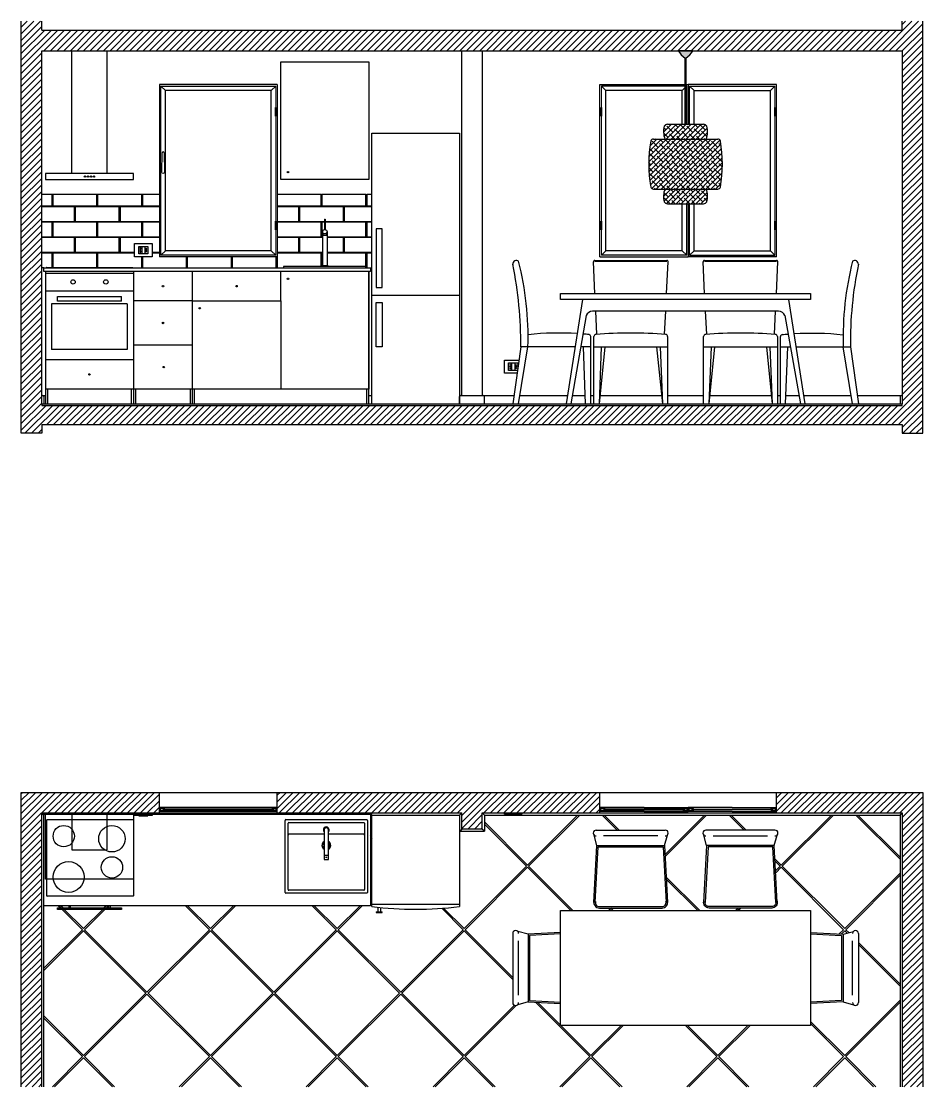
# Model space of a CAD drawing. Header units: millimetres. Extents: x 1173 to 2387, y 1064 to 1788.
# Drawn here: x 1173 to 1786, y 1064 to 1788 of the extents above; entities that cross this region are included whole.
import ezdxf

# ---------------------------------------------------------------- set-up
doc = ezdxf.new("R2010")
doc.units = ezdxf.units.MM
doc.linetypes.add('ACAD_ISO03W100', pattern=[30, 12, -18])
doc.linetypes.add('HIDDEN', pattern=[0.375, 0.25, -0.125])
for name, color, linetype in [('ARREDI', 3, 'Continuous'), ('INFISSI', 4, 'Continuous'), ('MURI', 7, 'Continuous'), ('PAVIMENTO', 2, 'Continuous')]:
    doc.layers.add(name, color=color, linetype=linetype)

msp = doc.modelspace()

# ---------------------------------------------------------------- hatches: boundary and pattern name
at = {"layer": 'ARREDI'}
h = msp.add_hatch(color=256, dxfattribs=at)
h.dxf.hatch_style = 1
h.paths.add_polyline_path([(1624.99, 1762.66, -0.3087), (1624.49, 1762.66), (1624.49, 1717.66), (1624.99, 1717.66)])
h.paths.add_polyline_path([(1629.74, 1767.66), (1619.74, 1767.66, 0.106182), (1624.49, 1762.66, 0.3087), (1624.99, 1762.66, 0.106182)])
h = msp.add_hatch(dxfattribs=at)
h.set_pattern_fill('ANSI38', color=256, scale=0.75)
h.set_pattern_definition([(45, (-276.3124, 75.4618), (-1.683798, 1.683798), []), (135, (-276.3124, 75.4618), (-5.051394, 1.683798), [5.953125, -3.571875])])
h.paths.add_polyline_path([(1648.48, 1706.28, 0.324203), (1646.58, 1707.66), (1602.91, 1707.66, 0.324203), (1601.01, 1706.28, 0.080989), (1601.01, 1675.03, 0.324203), (1602.91, 1673.66), (1646.58, 1673.66, 0.324203), (1648.48, 1675.03, 0.080989)])
h.paths.add_polyline_path([(1639.22, 1716.31, 0.280169), (1637, 1717.66), (1612.48, 1717.66, 0.280169), (1610.26, 1716.31, 0.171505), (1610.74, 1707.66), (1638.74, 1707.66, 0.171505)])
h.paths.add_polyline_path([(1638.74, 1673.66), (1610.74, 1673.66, 0.171505), (1610.26, 1665.01, 0.280169), (1612.48, 1663.66), (1637, 1663.66, 0.280169), (1639.22, 1665.01, 0.171505)])
at = {"layer": 'INFISSI', "lineweight": 18}
for points in [[(1345.28, 1729.15), (1346.71, 1729.15), (1346.71, 1723.05), (1345.28, 1723.05)], [(1568.21, 1729.15), (1566.78, 1729.15), (1566.78, 1723.05), (1568.21, 1723.05)], [(1684.78, 1729.15), (1686.21, 1729.15), (1686.21, 1723.05), (1684.78, 1723.05)], [(1345.28, 1651.9), (1346.71, 1651.9), (1346.71, 1645.8), (1345.28, 1645.8)], [(1568.21, 1651.9), (1566.78, 1651.9), (1566.78, 1645.8), (1568.21, 1645.8)], [(1684.78, 1651.9), (1686.21, 1651.9), (1686.21, 1645.8), (1684.78, 1645.8)]]:
    msp.add_hatch(color=256, dxfattribs=at).paths.add_polyline_path(points)
at = {"layer": 'MURI'}
h = msp.add_hatch(dxfattribs=at)
h.set_pattern_fill('ANSI31', color=256)
h.paths.add_polyline_path([(1187, 1781.66), (1187, 1787.66), (1173, 1787.66), (1173, 1507.66), (1187, 1507.66), (1187, 1513.66), (1772, 1513.66), (1772, 1507.66), (1786, 1507.66), (1786, 1787.66), (1772, 1787.66), (1772, 1781.66)])
h.paths.add_polyline_path([(1772, 1767.66), (1772, 1527.66), (1772, 1526.66), (1187, 1526.66), (1187, 1527.66), (1187, 1767.66)], flags=16)
h.paths.add_polyline_path([(1362.15, 1640.66), (1377.9, 1640.66), (1377.9, 1641.16), (1377.4, 1641.16)], flags=0)
h.paths.add_polyline_path([(1409.4, 1760.16), (1409.4, 1680.16), (1349.4, 1680.16), (1349.4, 1760.16)], flags=0)
h.paths.add_polyline_path([(1601.01, 1706.28, -0.324203), (1602.91, 1707.66), (1610.74, 1707.66, -0.171505), (1610.26, 1716.31, -0.280169), (1612.48, 1717.66), (1624.49, 1717.66), (1624.49, 1762.66), (1624.99, 1762.66), (1624.99, 1717.66), (1637, 1717.66, -0.280169), (1639.22, 1716.31, -0.171505), (1638.74, 1707.66), (1646.58, 1707.66, -0.324203), (1648.48, 1706.28, -0.080989), (1648.48, 1675.03, -0.324203), (1646.58, 1673.66), (1638.74, 1673.66, -0.171505), (1639.22, 1665.01, -0.280169), (1637, 1663.66), (1612.48, 1663.66, -0.280169), (1610.26, 1665.01, -0.171505), (1610.74, 1673.66), (1602.91, 1673.66, -0.324203), (1601.01, 1675.03, -0.080989)], flags=0)
h.paths.add_polyline_path([(1407.4, 1670.16), (1407.4, 1662.16), (1377.4, 1662.16), (1377.4, 1670.16)], flags=0)
h.paths.add_polyline_path([(1418.4, 1646.66), (1418.4, 1606.66), (1414.4, 1606.66), (1414.4, 1646.66)], flags=0)
h.paths.add_polyline_path([(1353.9, 1685.16, -1), (1354.9, 1685.16, -1)], flags=0)
h.paths.add_polyline_path([(1380.9, 1644.66, -0.131652), (1380.7, 1643.91), (1380.7, 1642.41), (1378.1, 1642.41), (1378.1, 1643.91, -0.131652), (1377.9, 1644.66, -1)], flags=0)
h.paths.add_polyline_path([(1349.4, 1597.66), (1349.4, 1537.66), (1249.35, 1537.66), (1249.35, 1597.66), (1289.4, 1597.66)], flags=0)
h.paths.add_polyline_path([(1418.4, 1596.46), (1418.4, 1566.46), (1414.4, 1566.46), (1414.4, 1596.46)], flags=0)
h.paths.add_polyline_path([(1561.44, 1590.66), (1688.04, 1590.66, -0.311935), (1692.25, 1587.75), (1696.01, 1566.47), (1689.26, 1566.47), (1689.26, 1573.38, -0.414214), (1690.7, 1574.81, -0.004903), (1694.47, 1575.16), (1692.25, 1587.75, 0.311935), (1688.04, 1590.66), (1685.88, 1590.66), (1685.1, 1574.94, -0.000522), (1685.72, 1574.9, -0.414214), (1687.15, 1573.46), (1687.15, 1566.47), (1682.15, 1566.47), (1683.65, 1527.66), (1679.67, 1566.47), (1644.52, 1566.47), (1640.54, 1527.66), (1642.04, 1566.47), (1637.04, 1566.47), (1637.04, 1573.46, -0.414214), (1638.47, 1574.9, -0.000522), (1639.1, 1574.94), (1638.31, 1590.66), (1611.26, 1590.66), (1610.48, 1574.94, -0.000522), (1611.1, 1574.9, -0.414214), (1612.53, 1573.46), (1612.53, 1566.47), (1607.53, 1566.47), (1609.03, 1527.66), (1605.05, 1566.47), (1569.9, 1566.47), (1565.92, 1527.66), (1567.42, 1566.47), (1562.42, 1566.47), (1562.42, 1573.46, -0.414214), (1563.85, 1574.9, -0.000522), (1564.48, 1574.94), (1563.69, 1590.66), (1561.44, 1590.66, 0.311935), (1557.23, 1587.75), (1555.01, 1575.16, -0.004903), (1558.79, 1574.81, -0.414214), (1560.22, 1573.38), (1560.22, 1566.47), (1553.48, 1566.47), (1557.23, 1587.75, -0.311935)], flags=0)
h.paths.add_polyline_path([(1354.9, 1612.66, -1), (1353.9, 1612.66, -1)], flags=0)
h.paths.add_polyline_path([(1319.9, 1607.66, -1), (1318.9, 1607.66, -1)], flags=0)
h.paths.add_polyline_path([(1224.4, 1662.16), (1224.4, 1670.16), (1194.4, 1670.16), (1194.4, 1662.16)], flags=0)
h.paths.add_polyline_path([(1249.35, 1684.16), (1249.35, 1680.16), (1189.35, 1680.16), (1189.35, 1684.16)], flags=0)
h.paths.add_polyline_path([(1254.9, 1651.16), (1254.9, 1641.16), (1224.9, 1641.16), (1224.9, 1651.16)], flags=0)
h.paths.add_polyline_path([(1294.9, 1592.66, -1), (1293.9, 1592.66, -1)], flags=0)
h.paths.add_polyline_path([(1239.65, 1661.66), (1239.65, 1651.66), (1209.65, 1651.66), (1209.65, 1661.66)], flags=0)
h.paths.add_polyline_path([(1269.87, 1607.66, -1), (1268.87, 1607.66, -1)], flags=0)
h.paths.add_polyline_path([(1221.85, 1682.16, -1), (1222.85, 1682.16, -1)], flags=0)
h.paths.add_polyline_path([(1239.65, 1640.66), (1239.65, 1630.66), (1209.65, 1630.66), (1209.65, 1640.66)], flags=0)
h.paths.add_polyline_path([(1219.85, 1682.16, -1), (1220.85, 1682.16, -1)], flags=0)
h.paths.add_polyline_path([(1217.85, 1682.16, -1), (1218.85, 1682.16, -1)], flags=0)
h.paths.add_polyline_path([(1215.85, 1682.16, -1), (1216.85, 1682.16, -1)], flags=0)
h.paths.add_polyline_path([(1269.87, 1582.66, -1), (1268.87, 1582.66, -1)], flags=0)
h.paths.add_polyline_path([(1224.4, 1651.16), (1224.4, 1641.16), (1194.4, 1641.16), (1194.4, 1651.16)], flags=0)
h.paths.add_polyline_path([(1245.05, 1595.56), (1245.05, 1564.66), (1193.65, 1564.66), (1193.65, 1595.56)], flags=0)
h.paths.add_polyline_path([(1241.05, 1600.56), (1241.05, 1597.56), (1197.65, 1597.56), (1197.65, 1600.56)], flags=0)
h.paths.add_polyline_path([(1231.99, 1610.56, -1), (1228.99, 1610.56, -1)], flags=0)
h.paths.add_polyline_path([(1270.37, 1552.66, -1), (1269.37, 1552.66, -1)], flags=0)
h.paths.add_polyline_path([(1209.71, 1610.56, -1), (1206.71, 1610.56, -1)], flags=0)
h.paths.add_polyline_path([(1219.85, 1547.66, -1), (1218.85, 1547.66, -1)], flags=0)
h = msp.add_hatch(dxfattribs=at)
h.set_pattern_fill('ANSI31', color=256)
h.paths.add_polyline_path([(1347, 1263.66), (1347, 1249.66), (1472.5, 1249.66), (1472.5, 1238.66), (1486.5, 1238.66), (1486.5, 1249.66), (1566.5, 1249.66), (1566.5, 1263.66)])
h.paths.add_polyline_path([(1772, 1249.66), (1772, 1063.66), (1786, 1063.66), (1786, 1263.66), (1686.5, 1263.66), (1686.5, 1249.66)])
h.paths.add_polyline_path([(1267, 1249.66), (1267, 1263.66), (1173, 1263.66), (1173, 1063.66), (1187, 1063.66), (1187, 1249.66)])
at = {"layer": 'PAVIMENTO'}
h = msp.add_hatch(color=256, dxfattribs=at)
h.dxf.hatch_style = 1
h.paths.add_polyline_path([(1772, 1527.66), (1187, 1527.66), (1187, 1526.66), (1772, 1526.66)])
h = msp.add_hatch(color=256, dxfattribs=at)
h.dxf.hatch_style = 1
h.paths.add_polyline_path([(1411.4, 1249.66), (1187, 1249.66), (1187, 1248.76), (1411.4, 1248.76)])

# ---------------------------------------------------------------- linework, layer by layer
at = {"layer": 'ARREDI'}
for p, q in [((1207.35, 1684.16), (1207.35, 1767.66)), ((1231.35, 1684.16), (1231.35, 1767.66)), ((1472.5, 1533.46), (1472.5, 1767.66)), ((1486.5, 1767.66), (1486.5, 1533.46)), ((1349.4, 1680.16), (1349.4, 1760.16)), ((1349.4, 1760.16), (1409.4, 1760.16)), ((1409.4, 1760.16), (1409.4, 1680.16)), ((1624.49, 1717.66), (1624.49, 1762.66)), ((1624.99, 1762.66), (1624.99, 1717.66)), ((1612.48, 1717.66), (1637, 1717.66)), ((1411.4, 1527.66), (1411.4, 1711.66)), ((1411.4, 1711.66), (1470.9, 1711.66)), ((1470.9, 1711.66), (1470.9, 1527.66)), ((1602.91, 1707.66), (1646.58, 1707.66)), ((1249.35, 1684.16), (1189.35, 1684.16)), ((1189.35, 1684.16), (1189.35, 1680.16)), ((1189.35, 1680.16), (1249.35, 1680.16)), ((1249.35, 1680.16), (1249.35, 1684.16)), ((1409.4, 1680.16), (1349.4, 1680.16)), ((1602.91, 1673.66), (1646.58, 1673.66)), ((1612.48, 1663.66), (1637, 1663.66)), ((1418.4, 1646.66), (1414.4, 1646.66)), ((1414.4, 1646.66), (1414.4, 1606.66)), ((1418.4, 1606.66), (1418.4, 1646.66)), ((1563.1, 1602.66), (1562.02, 1624.22)), ((1563.02, 1625.14), (1611.93, 1625.14)), ((1563.02, 1624.66), (1611.93, 1624.66)), ((1611.86, 1602.66), (1612.93, 1624.22)), ((1637.72, 1602.66), (1636.64, 1624.22)), ((1637.64, 1625.14), (1686.55, 1625.14)), ((1637.64, 1624.66), (1686.55, 1624.66)), ((1686.48, 1602.66), (1687.55, 1624.22)), ((1188.4, 1617.66), (1188.4, 1620.16)), ((1188.4, 1620.16), (1410.4, 1620.16)), ((1410.4, 1617.66), (1188.4, 1617.66)), ((1189.35, 1617.66), (1189.35, 1527.66)), ((1190.05, 1620.46), (1248.75, 1620.46)), ((1249.35, 1617.66), (1249.35, 1537.66)), ((1289.4, 1597.66), (1289.4, 1617.66)), ((1349.4, 1597.66), (1349.4, 1617.66)), ((1409.4, 1527.66), (1409.4, 1617.66)), ((1409.4, 1617.66), (1409.4, 1537.66)), ((1410.4, 1620.16), (1410.4, 1617.66)), ((1411.4, 1601.66), (1470.9, 1601.66)), ((1414.4, 1606.66), (1418.4, 1606.66)), ((1539.74, 1602.66), (1709.74, 1602.66)), ((1539.74, 1598.66), (1539.74, 1602.66)), ((1709.74, 1602.66), (1709.74, 1598.66)), ((1289.4, 1597.66), (1249.35, 1597.66)), ((1289.4, 1537.66), (1289.4, 1597.66)), ((1289.4, 1597.66), (1349.4, 1597.66)), ((1349.4, 1597.66), (1349.4, 1537.66)), ((1414.4, 1596.46), (1418.4, 1596.46)), ((1414.4, 1566.46), (1414.4, 1596.46)), ((1418.4, 1596.46), (1418.4, 1566.46)), ((1709.74, 1598.66), (1539.74, 1598.66)), ((1554.74, 1598.66), (1543.63, 1527.66)), ((1694.74, 1598.66), (1705.85, 1527.66)), ((1557.23, 1587.75), (1546.63, 1527.66)), ((1688.04, 1590.66), (1561.44, 1590.66)), ((1564.48, 1574.94), (1563.69, 1590.66)), ((1610.48, 1574.94), (1611.26, 1590.66)), ((1639.1, 1574.94), (1638.31, 1590.66)), ((1685.1, 1574.94), (1685.88, 1590.66)), ((1692.25, 1587.75), (1702.85, 1527.66)), ((1562.42, 1527.66), (1562.42, 1573.46)), ((1612.53, 1573.46), (1612.53, 1527.66)), ((1637.04, 1527.66), (1637.04, 1573.46)), ((1687.15, 1573.46), (1687.15, 1527.66)), ((1289.4, 1567.66), (1249.35, 1567.66)), ((1418.4, 1566.46), (1414.4, 1566.46)), ((1512.62, 1566.47), (1507.22, 1527.66)), ((1511.22, 1527.66), (1517.58, 1566.47)), ((1549.7, 1566.47), (1512.62, 1566.47)), ((1560.22, 1566.47), (1553.48, 1566.47)), ((1556.72, 1527.66), (1555.3, 1566.47)), ((1562.42, 1566.47), (1612.53, 1566.47)), ((1567.42, 1566.47), (1565.92, 1527.66)), ((1569.9, 1566.47), (1565.92, 1527.66)), ((1605.05, 1566.47), (1609.03, 1527.66)), ((1607.53, 1566.47), (1609.03, 1527.66)), ((1637.04, 1566.47), (1687.15, 1566.47)), ((1642.04, 1566.47), (1640.54, 1527.66)), ((1644.52, 1566.47), (1640.54, 1527.66)), ((1679.67, 1566.47), (1683.65, 1527.66)), ((1682.15, 1566.47), (1683.65, 1527.66)), ((1689.26, 1566.47), (1696.01, 1566.47)), ((1692.76, 1527.66), (1694.18, 1566.47)), ((1699.78, 1566.47), (1736.86, 1566.47)), ((1738.26, 1527.66), (1731.9, 1566.47)), ((1736.86, 1566.47), (1742.26, 1527.66)), ((1367.85, 1537.66), (1189.35, 1537.66)), ((1190.85, 1537.66), (1190.85, 1527.66)), ((1247.85, 1527.66), (1247.85, 1537.66)), ((1249.35, 1537.66), (1249.35, 1527.66)), ((1250.85, 1527.66), (1250.85, 1537.66)), ((1287.9, 1537.66), (1287.9, 1527.66)), ((1289.4, 1527.66), (1289.4, 1537.66)), ((1290.9, 1527.66), (1290.9, 1537.66)), ((1409.4, 1537.66), (1349.4, 1537.66)), ((1407.77, 1537.66), (1407.77, 1527.66)), ((1188.4, 1186.66), (1188.4, 1248.76)), ((1410.4, 1248.76), (1410.4, 1186.66)), ((1411.4, 1248.26), (1470.9, 1248.26)), ((1411.4, 1186.01), (1411.4, 1248.26)), ((1470.9, 1248.26), (1470.9, 1186.01)), ((1352.4, 1195.66), (1352.4, 1244.66)), ((1352.9, 1245.16), (1407.9, 1245.16)), ((1378.9, 1238.16), (1378.9, 1218.16)), ((1381.9, 1218.16), (1381.9, 1238.16)), ((1408.4, 1244.66), (1408.4, 1195.66)), ((1378.9, 1235.16), (1354.9, 1235.16)), ((1405.9, 1235.16), (1381.9, 1235.16)), ((1564.43, 1227.59), (1562.52, 1234.61)), ((1563.93, 1238.02), (1610.93, 1238.02)), ((1605.93, 1234.02), (1568.93, 1234.02)), ((1610.43, 1227.59), (1612.35, 1234.61)), ((1639.05, 1227.59), (1637.14, 1234.61)), ((1685.55, 1238.02), (1638.55, 1238.02)), ((1643.55, 1234.02), (1680.55, 1234.02)), ((1685.05, 1227.59), (1686.96, 1234.61)), ((1381.9, 1220.86), (1378.9, 1220.86)), ((1378.9, 1218.16), (1381.9, 1218.16)), ((1407.9, 1195.16), (1352.9, 1195.16)), ((1411.4, 1187.76), (1470.9, 1187.76)), ((1410.4, 1186.66), (1188.4, 1186.66)), ((1197.65, 1185.16), (1241.05, 1185.16)), ((1197.65, 1184.16), (1197.65, 1185.16)), ((1241.05, 1184.16), (1197.65, 1184.16)), ((1205.49, 1185.16), (1205.49, 1186.66)), ((1206.49, 1185.16), (1206.49, 1186.66)), ((1232.61, 1185.16), (1232.61, 1186.66)), ((1233.61, 1185.16), (1233.61, 1186.66)), ((1241.05, 1185.16), (1241.05, 1184.16)), ((1414.4, 1182.46), (1418.4, 1182.46)), ((1414.4, 1182.46), (1414.4, 1181.96)), ((1414.4, 1181.96), (1418.4, 1181.96)), ((1415.4, 1185.57), (1415.4, 1182.46)), ((1417.4, 1182.46), (1417.4, 1185.37)), ((1418.4, 1181.96), (1418.4, 1182.46)), ((1539.74, 1105.29), (1539.74, 1183.29)), ((1539.74, 1183.29), (1709.74, 1183.29)), ((1709.74, 1183.29), (1709.74, 1105.29)), ((1507.22, 1167.79), (1507.22, 1120.79)), ((1517.65, 1167.29), (1510.63, 1169.21)), ((1731.83, 1167.29), (1738.85, 1169.21)), ((1742.27, 1167.79), (1742.27, 1120.79)), ((1511.22, 1125.79), (1511.22, 1162.79)), ((1738.27, 1125.79), (1738.27, 1162.79)), ((1517.65, 1121.29), (1510.63, 1119.38)), ((1731.83, 1121.29), (1738.85, 1119.38)), ((1709.74, 1105.29), (1539.74, 1105.29))]:
    msp.add_line(p, q, dxfattribs=at)
at = {"layer": 'ARREDI', "ltscale": 0.05}
for p, q in [((1379.15, 1653.16), (1379.15, 1646.19)), ((1379.65, 1653.16), (1379.65, 1646.19)), ((1377.9, 1644.66), (1377.9, 1621.66)), ((1378.1, 1643.91), (1378.1, 1642.41)), ((1380.7, 1642.41), (1380.7, 1643.91)), ((1380.9, 1644.66), (1380.9, 1621.66)), ((1378.1, 1642.41), (1380.7, 1642.41)), ((1351.4, 1621.06), (1351.4, 1620.16)), ((1351.5, 1621.16), (1407.3, 1621.16)), ((1377.4, 1621.66), (1381.4, 1621.66)), ((1377.4, 1621.16), (1377.4, 1621.66)), ((1381.4, 1621.66), (1381.4, 1621.16)), ((1407.4, 1621.06), (1407.4, 1620.16))]:
    msp.add_line(p, q, dxfattribs=at)
at = {"layer": 'ARREDI', "linetype": 'ACAD_ISO03W100', "ltscale": 0.05}
msp.add_line((1379.15, 1653.16), (1379.65, 1653.16), dxfattribs=at)
at = {"layer": 'ARREDI', "ltscale": 0.05, "transparency": 33554687}
for p, q in [((1189.35, 1616.56), (1249.35, 1616.56)), ((1189.35, 1604.56), (1249.35, 1604.56)), ((1197.65, 1600.56), (1241.05, 1600.56)), ((1197.65, 1597.56), (1197.65, 1600.56)), ((1241.05, 1597.56), (1241.05, 1600.56)), ((1245.05, 1595.56), (1193.65, 1595.56)), ((1193.65, 1595.56), (1193.65, 1564.66)), ((1241.05, 1597.56), (1197.65, 1597.56)), ((1245.05, 1595.56), (1245.05, 1564.66)), ((1245.05, 1564.66), (1193.65, 1564.66)), ((1249.35, 1557.66), (1189.35, 1557.66))]:
    msp.add_line(p, q, dxfattribs=at)
at = {"layer": 'ARREDI', "linetype": 'HIDDEN', "transparency": 33554687}
for p, q in [((1189.35, 1204.66), (1189.35, 1249.66)), ((1207.35, 1249.66), (1207.35, 1224.66)), ((1231.35, 1224.66), (1231.35, 1249.66)), ((1249.35, 1248.76), (1249.35, 1204.66)), ((1207.35, 1224.66), (1231.35, 1224.66)), ((1249.35, 1204.66), (1189.35, 1204.66))]:
    msp.add_line(p, q, dxfattribs=at)
at = {"layer": 'ARREDI'}
msp.add_lwpolyline([(1619.74, 1767.66, 0.106182), (1624.49, 1762.66, 0.3087), (1624.99, 1762.66, 0.106182), (1629.74, 1767.66)], format="xyb", close=True, dxfattribs=at)
for points in [[(1551.11, 1575.45, 0.043355), (1517.63, 1574.65)], [(1559.08, 1574.78, 0.005285), (1555.01, 1575.16, 0.005285)], [(1690.4, 1574.78, -0.005285), (1694.47, 1575.16, -0.005285)], [(1698.37, 1575.45, -0.043355), (1731.85, 1574.65)], [(1562.48, 1189.67, 0.484487), (1566.14, 1185.02), (1608.72, 1185.02, 0.484487), (1612.39, 1189.67)], [(1563.45, 1189.43, 0.484487), (1566.14, 1186.02), (1608.72, 1186.02, 0.484487), (1611.41, 1189.43, 0.484487)], [(1687.01, 1189.67, -0.484487), (1683.34, 1185.02), (1640.76, 1185.02, -0.484487), (1637.1, 1189.67)], [(1686.03, 1189.43, -0.484487), (1683.34, 1186.02), (1640.76, 1186.02, -0.484487), (1638.07, 1189.43, -0.484487)]]:
    msp.add_lwpolyline(points, format="xyb", dxfattribs=at)
for points in [[(1560.22, 1527.66), (1560.22, 1573.38)], [(1689.26, 1527.66), (1689.26, 1573.38)], [(1190.4, 1193.36), (1190.4, 1244.96)], [(1190.6, 1245.16), (1249.2, 1245.16)], [(1249.4, 1244.96), (1249.4, 1193.36)], [(1354.4, 1197.65), (1354.4, 1242.66)], [(1354.9, 1243.16), (1405.9, 1243.16)], [(1406.4, 1242.66), (1406.4, 1197.66)], [(1562.37, 1188.79), (1564.43, 1227.59), (1610.43, 1227.59), (1612.49, 1188.79)], [(1563.37, 1188.74), (1565.38, 1226.59), (1609.48, 1226.59), (1611.49, 1188.74)], [(1687.11, 1188.79), (1685.05, 1227.59), (1639.05, 1227.59), (1636.99, 1188.79)], [(1686.11, 1188.74), (1684.1, 1226.59), (1640, 1226.59), (1637.99, 1188.74)], [(1405.9, 1197.16), (1354.9, 1197.16)], [(1249.2, 1193.16), (1190.6, 1193.16)], [(1539.74, 1168.46), (1517.65, 1167.29), (1517.65, 1121.29), (1539.74, 1120.12)], [(1539.74, 1167.46), (1518.65, 1166.34), (1518.65, 1122.24), (1539.74, 1121.12)], [(1709.74, 1168.46), (1731.83, 1167.29), (1731.83, 1121.29), (1709.74, 1120.12)], [(1709.74, 1167.46), (1730.83, 1166.34), (1730.83, 1122.24), (1709.74, 1121.12)]]:
    msp.add_lwpolyline(points, dxfattribs=at)
for centre, radius in [((1216.35, 1682.16), 0.5), ((1218.35, 1682.16), 0.5), ((1220.35, 1682.16), 0.5), ((1222.35, 1682.16), 0.5), ((1354.4, 1685.16), 0.5), ((1269.37, 1607.66), 0.5), ((1319.4, 1607.66), 0.5), ((1354.4, 1612.66), 0.5), ((1294.4, 1592.66), 0.5), ((1269.37, 1582.66), 0.5), ((1269.87, 1552.66), 0.5), ((1219.35, 1547.66), 0.5), ((1201.9, 1233.91), 7.25), ((1234.65, 1232.16), 9), ((1205.15, 1206.16), 10.5), ((1234.65, 1212.66), 7.25), ((1380.4, 1219.51), 0.25)]:
    msp.add_circle(centre, radius, dxfattribs=at)
at = {"layer": 'ARREDI', "ltscale": 0.05}
msp.add_circle((1379.4, 1644.66), 1.5, dxfattribs=at)
at = {"layer": 'ARREDI', "ltscale": 0.05, "transparency": 33554687}
for centre in [(1208.21, 1610.56), (1230.49, 1610.56)]:
    msp.add_circle(centre, 1.5, dxfattribs=at)
at = {"layer": 'ARREDI'}
for centre, radius, start, end in [((1622.74, 1712.66), 13, 163.69247, 202.61986), ((1612.48, 1715.16), 2.5, 90, 152.60498), ((1637, 1715.16), 2.5, 27.39502, 90), ((1626.74, 1712.66), 13, 337.38014, 16.30753), ((1696.82, 1690.66), 97.08, 170.73951, 189.26049), ((1602.91, 1705.66), 2, 90, 161.85134), ((1646.58, 1705.66), 2, 18.14866, 90), ((1552.66, 1690.66), 97.08, 350.73951, 9.26049), ((1602.91, 1675.66), 2, 198.14866, 270), ((1622.74, 1668.66), 13, 157.38014, 196.30753), ((1626.74, 1668.66), 13, 343.69247, 22.61986), ((1646.58, 1675.66), 2, 270, 341.85134), ((1612.48, 1666.16), 2.5, 207.39502, 270), ((1637, 1666.16), 2.5, 270, 332.60498), ((1509.74, 1622.61), 2.52, 54.12829, 182.42289), ((1256, 1570.01), 256.64, 359.2091, 11.80352), ((1299.36, 1572.06), 218.29, 358.53158, 13.9427), ((1563.02, 1624.14), 1, 90, 190.25775), ((1611.93, 1624.14), 1, 349.74225, 90), ((1637.64, 1624.14), 1, 90, 190.25775), ((1686.55, 1624.14), 1, 349.74225, 90), ((1950.13, 1572.06), 218.29, 166.0573, 181.46842), ((1993.48, 1570.01), 256.64, 168.19648, 180.7909), ((1739.74, 1622.61), 2.52, 357.57711, 125.87171), ((1190.05, 1620.31), 0.15, 90, 270), ((1248.75, 1620.31), 0.15, 270, 90), ((1561.44, 1586.16), 4.5, 90, 159.2981), ((1688.04, 1586.16), 4.5, 20.7019, 90), ((1558.79, 1573.38), 1.43, 0, 90), ((1563.85, 1573.46), 1.43, 90, 180), ((1587.48, 1275.45), 300.37, 85.44563, 94.55437), ((1611.1, 1573.46), 1.43, 0, 90), ((1638.47, 1573.46), 1.43, 90, 180), ((1662.1, 1275.45), 300.37, 85.44563, 94.55437), ((1685.72, 1573.46), 1.43, 0, 90), ((1690.7, 1573.38), 1.43, 90, 180), ((1190.6, 1244.96), 0.2, 90, 180), ((1249.2, 1244.96), 0.2, 0, 90), ((1352.9, 1244.66), 0.5, 90, 180), ((1354.9, 1242.66), 0.5, 90, 180), ((1380.4, 1238.16), 2, 318.59038, 221.40962), ((1380.4, 1238.16), 1.5, 0, 180), ((1405.9, 1242.66), 0.5, 0, 90), ((1407.9, 1244.66), 0.5, 0, 90), ((1354.9, 1234.66), 0.5, 90, 180.27774), ((1405.9, 1234.66), 0.5, 0, 90), ((1563.93, 1236.02), 2, 90, 270), ((1610.93, 1236.02), 2, 270, 90), ((1638.55, 1236.02), 2, 90, 270), ((1685.55, 1236.02), 2, 270, 90), ((1380.4, 1227.66), 3, 120, 240), ((1380.4, 1227.66), 2.5, 126.8699, 233.1301), ((1380.4, 1227.66), 3, 300, 60), ((1380.4, 1227.66), 2.5, 306.8699, 53.1301), ((1352.9, 1195.66), 0.5, 180, 270), ((1354.9, 1197.66), 0.5, 179.72226, 270.2046), ((1405.9, 1197.66), 0.5, 269.7954, 0), ((1407.9, 1195.66), 0.5, 270, 0), ((1190.6, 1193.36), 0.2, 180, 270), ((1249.2, 1193.36), 0.2, 270, 0), ((1441.15, 1438.01), 253.75, 263.26708, 276.73292), ((1509.22, 1167.79), 2, 0, 180), ((1740.27, 1167.79), 2, 0, 180), ((1509.22, 1120.79), 2, 180, 0), ((1740.27, 1120.79), 2, 180, 0)]:
    msp.add_arc(centre, radius, start, end, dxfattribs=at)
at = {"layer": 'ARREDI', "ltscale": 0.05}
for centre, radius, start, end in [((1379.08, 1646.19), 0.0724, 292.8004, 0), ((1379.72, 1646.19), 0.0724, 180, 247.1996), ((1351.5, 1621.06), 0.1, 90, 180), ((1407.3, 1621.06), 0.1, 0, 90)]:
    msp.add_arc(centre, radius, start, end, dxfattribs=at)
at = {"layer": 'INFISSI'}
for p, q in [((1267, 1744.68), (1267, 1627.66)), ((1347, 1744.68), (1267, 1744.68)), ((1268, 1628.66), (1268, 1743.68)), ((1268, 1743.68), (1346, 1743.68)), ((1271, 1740.68), (1268, 1743.68)), ((1343, 1740.68), (1271, 1740.68)), ((1271, 1684.34), (1271, 1740.68)), ((1346, 1743.68), (1343, 1740.68)), ((1343, 1631.66), (1343, 1740.68)), ((1347, 1744.68), (1347, 1627.66)), ((1566.5, 1627.66), (1566.5, 1744.68)), ((1566.5, 1744.68), (1624.49, 1744.68)), ((1567.5, 1743.68), (1570.5, 1740.68)), ((1624.49, 1743.68), (1567.5, 1743.68)), ((1570.5, 1631.66), (1570.5, 1740.68)), ((1622.5, 1740.68), (1570.5, 1740.68)), ((1622.5, 1740.68), (1624.49, 1742.67)), ((1622.5, 1717.66), (1622.5, 1740.68)), ((1624.99, 1744.68), (1626.5, 1744.68)), ((1625.5, 1743.68), (1624.99, 1743.68)), ((1624.99, 1743.17), (1625.5, 1743.68)), ((1625.5, 1717.66), (1625.5, 1743.68)), ((1625.5, 1717.66), (1625.5, 1743.68)), ((1626.5, 1744.68), (1626.5, 1717.66)), ((1686.5, 1744.68), (1626.5, 1744.68)), ((1630.5, 1740.68), (1627.5, 1743.68)), ((1627.5, 1743.68), (1685.5, 1743.68)), ((1627.5, 1717.66), (1627.5, 1743.68)), ((1627.5, 1717.66), (1627.5, 1743.68)), ((1630.5, 1740.68), (1682.5, 1740.68)), ((1630.5, 1717.66), (1630.5, 1740.68)), ((1685.5, 1743.68), (1682.5, 1740.68)), ((1682.5, 1631.66), (1682.5, 1740.68)), ((1686.5, 1627.66), (1686.5, 1744.68)), ((1271, 1631.66), (1271, 1684.34)), ((1622.5, 1631.66), (1622.5, 1663.66)), ((1625.5, 1628.66), (1625.5, 1663.66)), ((1625.5, 1628.66), (1625.5, 1663.66)), ((1626.5, 1663.66), (1626.5, 1627.66)), ((1627.5, 1628.66), (1627.5, 1663.66)), ((1627.5, 1628.66), (1627.5, 1663.66)), ((1630.5, 1631.66), (1630.5, 1663.66)), ((1250, 1627.66), (1250, 1636.66)), ((1250, 1636.66), (1262, 1636.66)), ((1262, 1636.66), (1262, 1627.66)), ((1252.9, 1634.66), (1259.1, 1634.66)), ((1252.9, 1629.66), (1252.9, 1634.66)), ((1259.1, 1629.66), (1252.9, 1629.66)), ((1254.97, 1634.66), (1254.97, 1629.66)), ((1257.03, 1634.66), (1257.03, 1629.66)), ((1259.1, 1634.66), (1259.1, 1629.66)), ((1268, 1628.66), (1271, 1631.66)), ((1343, 1631.66), (1271, 1631.66)), ((1343, 1631.66), (1346, 1628.66)), ((1570.5, 1631.66), (1567.5, 1628.66)), ((1622.5, 1631.66), (1570.5, 1631.66)), ((1625.5, 1628.66), (1622.5, 1631.66)), ((1627.5, 1628.66), (1630.5, 1631.66)), ((1630.5, 1631.66), (1682.5, 1631.66)), ((1682.5, 1631.66), (1685.5, 1628.66)), ((1262, 1627.66), (1250, 1627.66)), ((1347, 1627.66), (1267, 1627.66)), ((1346, 1628.66), (1268, 1628.66)), ((1566.5, 1627.66), (1626.5, 1627.66)), ((1625.5, 1628.66), (1567.5, 1628.66)), ((1686.5, 1627.66), (1626.5, 1627.66)), ((1627.5, 1628.66), (1685.5, 1628.66)), ((1501.5, 1548.46), (1501.5, 1557.46)), ((1501.5, 1557.46), (1511.37, 1557.46)), ((1504.4, 1555.46), (1510.6, 1555.46)), ((1504.4, 1550.46), (1504.4, 1555.46)), ((1510.39, 1550.46), (1504.4, 1550.46)), ((1506.47, 1555.46), (1506.47, 1550.46)), ((1508.53, 1555.46), (1508.53, 1550.46)), ((1510.6, 1555.46), (1510.6, 1551.95)), ((1510.11, 1548.46), (1501.5, 1548.46)), ((1187, 1533.46), (1189.35, 1533.46)), ((1188.4, 1532.76), (1188.4, 1527.66)), ((1409.4, 1533.46), (1411.4, 1533.46)), ((1470.9, 1533.46), (1508.03, 1533.46)), ((1471.1, 1527.66), (1471.1, 1532.76)), ((1487.9, 1527.66), (1487.9, 1532.76)), ((1512.17, 1533.46), (1544.54, 1533.46)), ((1547.66, 1533.46), (1556.51, 1533.46)), ((1560.22, 1533.46), (1562.42, 1533.46)), ((1566.51, 1533.46), (1608.44, 1533.46)), ((1612.53, 1533.46), (1637.04, 1533.46)), ((1641.13, 1533.46), (1683.06, 1533.46)), ((1687.15, 1533.46), (1689.26, 1533.46)), ((1692.98, 1533.46), (1701.83, 1533.46)), ((1704.94, 1533.46), (1737.31, 1533.46)), ((1741.46, 1533.46), (1772, 1533.46)), ((1770.6, 1532.76), (1770.6, 1527.66)), ((1347, 1253.28), (1267, 1253.28)), ((1267.25, 1253.03), (1267.25, 1250.91)), ((1267.86, 1253.03), (1267.25, 1253.03)), ((1267.67, 1251.3), (1267.67, 1252.64)), ((1267.67, 1252.64), (1270.59, 1252.64)), ((1267.86, 1253.03), (1267.86, 1253.28)), ((1270.59, 1252.22), (1270.59, 1252.64)), ((1343.41, 1252.22), (1343.41, 1252.64)), ((1346.33, 1252.64), (1343.41, 1252.64)), ((1346.13, 1253.03), (1346.13, 1253.28)), ((1346.13, 1253.03), (1346.75, 1253.03)), ((1346.33, 1251.3), (1346.33, 1252.64)), ((1346.75, 1253.03), (1346.75, 1250.91)), ((1596.5, 1253.28), (1566.5, 1253.28)), ((1566.75, 1253.03), (1566.75, 1250.91)), ((1567.36, 1253.03), (1566.75, 1253.03)), ((1567.17, 1251.3), (1567.17, 1252.64)), ((1567.17, 1252.64), (1570.09, 1252.64)), ((1567.36, 1253.03), (1567.36, 1253.28)), ((1570.09, 1252.22), (1570.09, 1252.64)), ((1596.5, 1253.28), (1626.5, 1253.28)), ((1622.91, 1252.22), (1622.91, 1252.64)), ((1625.83, 1252.64), (1622.91, 1252.64)), ((1625.63, 1253.03), (1625.63, 1253.28)), ((1625.63, 1253.03), (1626.25, 1253.03)), ((1625.83, 1251.3), (1625.83, 1252.64)), ((1626.25, 1253.03), (1626.25, 1250.91)), ((1656.5, 1253.28), (1626.5, 1253.28)), ((1626.5, 1253.28), (1626.5, 1250.66)), ((1626.75, 1253.03), (1626.75, 1250.91)), ((1627.36, 1253.03), (1626.75, 1253.03)), ((1627.17, 1251.3), (1627.17, 1252.64)), ((1627.17, 1252.64), (1630.09, 1252.64)), ((1627.36, 1253.03), (1627.36, 1253.28)), ((1630.09, 1252.22), (1630.09, 1252.64)), ((1656.5, 1253.28), (1686.5, 1253.28)), ((1682.91, 1252.22), (1682.91, 1252.64)), ((1685.83, 1252.64), (1682.91, 1252.64)), ((1685.63, 1253.03), (1685.63, 1253.28)), ((1685.63, 1253.03), (1686.25, 1253.03)), ((1685.83, 1251.3), (1685.83, 1252.64)), ((1686.25, 1253.03), (1686.25, 1250.91)), ((1188.4, 1248.26), (1187.9, 1248.76)), ((1250, 1247.96), (1250, 1248.75)), ((1262, 1247.96), (1250, 1247.96)), ((1252.9, 1247.66), (1252.9, 1247.96)), ((1252.9, 1247.66), (1259.1, 1247.66)), ((1254.97, 1247.66), (1254.97, 1247.96)), ((1257.03, 1247.66), (1257.03, 1247.96)), ((1259.1, 1247.66), (1259.1, 1247.96)), ((1262, 1248.76), (1262, 1247.96)), ((1347, 1250.66), (1267, 1250.66)), ((1267.86, 1250.91), (1267.25, 1250.91)), ((1267.67, 1251.3), (1270.59, 1251.3)), ((1267.86, 1250.66), (1267.86, 1250.91)), ((1269.59, 1252.22), (1269.59, 1251.72)), ((1344.41, 1252.22), (1269.59, 1252.22)), ((1269.59, 1251.72), (1344.41, 1251.72)), ((1270.59, 1251.3), (1270.59, 1251.72)), ((1343.41, 1251.3), (1343.41, 1251.72)), ((1346.33, 1251.3), (1343.41, 1251.3)), ((1344.41, 1252.22), (1344.41, 1251.72)), ((1344.41, 1251.72), (1344.41, 1252.22)), ((1346.13, 1250.66), (1346.13, 1250.91)), ((1346.13, 1250.91), (1346.75, 1250.91)), ((1410.4, 1248.26), (1471.1, 1248.26)), ((1471.1, 1248.26), (1472.5, 1249.66)), ((1471.1, 1248.26), (1471.1, 1237.26)), ((1487.9, 1248.26), (1486.5, 1249.66)), ((1487.9, 1248.26), (1487.9, 1237.26)), ((1487.9, 1248.26), (1770.6, 1248.26)), ((1501.5, 1248.86), (1501.5, 1249.66)), ((1513.5, 1248.86), (1501.5, 1248.86)), ((1504.4, 1248.56), (1504.4, 1248.86)), ((1504.4, 1248.56), (1510.6, 1248.56)), ((1506.47, 1248.56), (1506.47, 1248.86)), ((1508.53, 1248.56), (1508.53, 1248.86)), ((1510.6, 1248.56), (1510.6, 1248.86)), ((1513.5, 1249.66), (1513.5, 1248.86)), ((1596.5, 1250.66), (1566.5, 1250.66)), ((1567.36, 1250.91), (1566.75, 1250.91)), ((1567.17, 1251.3), (1570.09, 1251.3)), ((1567.36, 1250.66), (1567.36, 1250.91)), ((1569.09, 1252.22), (1569.09, 1251.72)), ((1623.91, 1252.22), (1569.09, 1252.22)), ((1569.09, 1251.72), (1623.91, 1251.72)), ((1570.09, 1251.3), (1570.09, 1251.72)), ((1596.5, 1250.66), (1626.5, 1250.66)), ((1622.91, 1251.3), (1622.91, 1251.72)), ((1625.83, 1251.3), (1622.91, 1251.3)), ((1623.91, 1252.22), (1623.91, 1251.72)), ((1625.63, 1250.66), (1625.63, 1250.91)), ((1625.63, 1250.91), (1626.25, 1250.91)), ((1656.5, 1250.66), (1626.5, 1250.66)), ((1627.36, 1250.91), (1626.75, 1250.91)), ((1627.17, 1251.3), (1630.09, 1251.3)), ((1627.36, 1250.66), (1627.36, 1250.91)), ((1629.09, 1252.22), (1683.91, 1252.22)), ((1629.09, 1252.22), (1629.09, 1251.72)), ((1683.91, 1251.72), (1629.09, 1251.72)), ((1630.09, 1251.3), (1630.09, 1251.72)), ((1656.5, 1250.66), (1686.5, 1250.66)), ((1682.91, 1251.3), (1682.91, 1251.72)), ((1685.83, 1251.3), (1682.91, 1251.3)), ((1683.91, 1252.22), (1683.91, 1251.72)), ((1685.63, 1250.66), (1685.63, 1250.91)), ((1685.63, 1250.91), (1686.25, 1250.91)), ((1770.6, 1248.26), (1772, 1249.66)), ((1770.6, 1248.26), (1770.6, 1063.66)), ((1471.1, 1237.26), (1472.5, 1238.66)), ((1487.9, 1237.26), (1486.5, 1238.66)), ((1471.1, 1237.26), (1487.9, 1237.26)), ((1188.4, 1063.66), (1188.4, 1186.66))]:
    msp.add_line(p, q, dxfattribs=at)
at = {"layer": 'INFISSI', "lineweight": 18}
for p, q in [((1346, 1628.66), (1346, 1743.68)), ((1567.5, 1628.66), (1567.5, 1743.68)), ((1685.5, 1628.66), (1685.5, 1743.68)), ((1268.56, 1685.12), (1268.79, 1698.37)), ((1270.09, 1698.37), (1270.3, 1685.12))]:
    msp.add_line(p, q, dxfattribs=at)
at = {"layer": 'INFISSI'}
for centre in [(1253.97, 1632.16), (1258.03, 1633.16), (1258.03, 1632.16), (1258.03, 1631.16), (1505.47, 1552.96), (1509.53, 1553.96), (1509.53, 1552.96), (1509.53, 1551.96)]:
    msp.add_circle(centre, 0.25, dxfattribs=at)
for centre, radius, start, end in [((1269.44, 1698.37), 0.65, 0, 180), ((1253.97, 1633.41), 0.3, 323.1301, 216.8699), ((1253.97, 1630.91), 0.3, 143.1301, 36.8699), ((1253.97, 1633.16), 0.25, 163.7398, 16.2602), ((1253.97, 1631.16), 0.25, 343.7398, 196.2602), ((1505.47, 1554.21), 0.3, 323.1301, 216.8699), ((1505.47, 1551.71), 0.3, 143.1301, 36.8699), ((1505.47, 1553.96), 0.25, 163.7398, 16.2602), ((1505.47, 1551.96), 0.25, 343.7398, 196.2602), ((1187.7, 1532.76), 0.7, 0, 90), ((1471.8, 1532.76), 0.7, 90, 180), ((1487.2, 1532.76), 0.7, 0, 90), ((1771.3, 1532.76), 0.7, 90, 180)]:
    msp.add_arc(centre, radius, start, end, dxfattribs=at)
at = {"layer": 'INFISSI', "lineweight": 18}
msp.add_arc((1269.43, 1685.18), 0.875, 184.24844, 355.67457, dxfattribs=at)
at = {"layer": 'MURI'}
for p, q in [((1173, 1507.66), (1173, 1787.66)), ((1187, 1781.66), (1187, 1787.66)), ((1187, 1781.66), (1772, 1781.66)), ((1772, 1781.66), (1772, 1787.66)), ((1786, 1507.66), (1786, 1787.66)), ((1187, 1527.66), (1187, 1767.66)), ((1187, 1767.66), (1772, 1767.66)), ((1772, 1767.66), (1772, 1527.66)), ((1187, 1527.66), (1772, 1527.66)), ((1187, 1513.66), (1772, 1513.66)), ((1187, 1513.66), (1187, 1507.66)), ((1772, 1513.66), (1772, 1507.66)), ((1187, 1507.66), (1173, 1507.66)), ((1772, 1507.66), (1786, 1507.66)), ((1173, 1263.66), (1786, 1263.66)), ((1173, 1063.66), (1173, 1263.66)), ((1267, 1249.66), (1267, 1263.66)), ((1347, 1249.66), (1347, 1263.66)), ((1566.5, 1249.66), (1566.5, 1263.66)), ((1686.5, 1249.66), (1686.5, 1263.66)), ((1786, 1263.66), (1786, 1063.66)), ((1187, 1063.66), (1187, 1249.66)), ((1187, 1249.66), (1472.5, 1249.66)), ((1472.5, 1238.66), (1472.5, 1249.66)), ((1486.5, 1238.66), (1486.5, 1249.66)), ((1486.5, 1249.66), (1772, 1249.66)), ((1772, 1249.66), (1772, 1063.66)), ((1486.5, 1238.66), (1472.5, 1238.66))]:
    msp.add_line(p, q, dxfattribs=at)
at = {"layer": 'PAVIMENTO'}
for p, q in [((1187, 1670.16), (1267, 1670.16)), ((1347, 1670.16), (1376.9, 1670.16)), ((1377.4, 1670.16), (1407.4, 1670.16)), ((1407.9, 1670.16), (1411.4, 1670.16)), ((1188.4, 1620.16), (1187, 1620.16)), ((1410.4, 1620.16), (1411.4, 1620.16)), ((1187, 1527.66), (1187, 1526.66)), ((1772, 1526.66), (1772, 1527.66)), ((1187, 1526.66), (1772, 1526.66)), ((1187, 1248.76), (1411.4, 1248.76)), ((1411.4, 1248.76), (1411.4, 1249.66))]:
    msp.add_line(p, q, dxfattribs=at)
for points in [[(1187, 1662.16), (1193.9, 1662.16), (1193.9, 1670.16)], [(1194.4, 1670.16), (1194.4, 1662.16), (1224.4, 1662.16), (1224.4, 1670.16)], [(1224.9, 1670.16), (1224.9, 1662.16), (1254.9, 1662.16), (1254.9, 1670.16)], [(1255.4, 1670.16), (1255.4, 1662.16), (1267, 1662.16)], [(1347, 1662.16), (1376.9, 1662.16), (1376.9, 1670.16)], [(1377.4, 1670.16), (1377.4, 1662.16), (1407.4, 1662.16), (1407.4, 1670.16)], [(1407.9, 1670.16), (1407.9, 1662.16), (1411.4, 1662.16)], [(1187, 1651.66), (1209.15, 1651.66), (1209.15, 1661.66), (1187, 1661.66)], [(1267, 1661.66), (1240.15, 1661.66), (1240.15, 1651.66), (1267, 1651.66)], [(1347, 1651.66), (1361.65, 1651.66), (1361.65, 1661.66), (1347, 1661.66)], [(1379.65, 1651.66), (1392.15, 1651.66), (1392.15, 1661.66), (1362.15, 1661.66), (1362.15, 1651.66), (1379.15, 1651.66)], [(1411.4, 1661.66), (1392.65, 1661.66), (1392.65, 1651.66), (1411.4, 1651.66)], [(1187, 1641.16), (1193.9, 1641.16), (1193.9, 1651.16), (1187, 1651.16)], [(1267, 1651.16), (1255.4, 1651.16), (1255.4, 1641.16), (1267, 1641.16)], [(1347, 1641.16), (1376.9, 1641.16), (1376.9, 1651.16), (1347, 1651.16)], [(1379.15, 1651.16), (1377.4, 1651.16), (1377.4, 1641.16), (1377.9, 1641.16)], [(1380.9, 1641.16), (1407.4, 1641.16), (1407.4, 1651.16), (1379.65, 1651.16)], [(1411.4, 1651.16), (1407.9, 1651.16), (1407.9, 1641.16), (1411.4, 1641.16)], [(1187, 1630.66), (1209.15, 1630.66), (1209.15, 1640.66), (1187, 1640.66)], [(1267, 1640.66), (1240.15, 1640.66), (1240.15, 1630.66), (1250, 1630.66)], [(1347, 1630.66), (1361.65, 1630.66), (1361.65, 1640.66), (1347, 1640.66)], [(1377.9, 1640.66), (1362.15, 1640.66), (1362.15, 1630.66), (1377.9, 1630.66)], [(1380.9, 1630.66), (1392.15, 1630.66), (1392.15, 1640.66), (1380.9, 1640.66)], [(1411.4, 1640.66), (1392.65, 1640.66), (1392.65, 1630.66), (1411.4, 1630.66)], [(1193.9, 1620.46), (1193.9, 1630.16), (1187, 1630.16)], [(1224.4, 1620.46), (1224.4, 1630.16), (1194.4, 1630.16), (1194.4, 1620.46)], [(1250, 1630.16), (1224.9, 1630.16), (1224.9, 1620.46)], [(1262, 1630.66), (1267, 1630.66)], [(1267, 1630.16), (1262, 1630.16)], [(1376.9, 1621.16), (1376.9, 1630.16), (1347, 1630.16)], [(1377.9, 1630.16), (1377.4, 1630.16), (1377.4, 1621.16)], [(1407.4, 1620.16), (1407.4, 1620.16), (1407.4, 1630.16), (1380.9, 1630.16)], [(1411.4, 1630.16), (1407.9, 1630.16), (1407.9, 1620.16)], [(1254.9, 1620.16), (1254.9, 1627.66)], [(1255.4, 1627.66), (1255.4, 1620.16)], [(1285.4, 1620.16), (1285.4, 1627.66)], [(1285.9, 1627.66), (1285.9, 1620.16)], [(1315.9, 1620.16), (1315.9, 1627.66)], [(1316.4, 1627.66), (1316.4, 1620.16)], [(1346.4, 1620.16), (1346.4, 1627.66)], [(1346.9, 1627.66), (1346.9, 1620.16)], [(1410.4, 1620.16), (1411.4, 1620.16)], [(1551.33, 1248.26), (1517.26, 1214.19), (1487.9, 1243.55)], [(1548.16, 1183.29), (1517.97, 1213.48), (1552.75, 1248.26)], [(1568.04, 1248.26), (1578.28, 1238.02)], [(1579.69, 1238.02), (1569.46, 1248.26)], [(1637.6, 1248.26), (1610.76, 1221.42)], [(1610.83, 1220.07), (1639.01, 1248.26)], [(1654.31, 1248.26), (1664.54, 1238.02)], [(1665.96, 1238.02), (1655.72, 1248.26)], [(1723.87, 1248.26), (1689.79, 1214.19), (1685.54, 1218.45)], [(1770.6, 1208.72), (1732.93, 1171.05), (1690.5, 1213.48), (1725.28, 1248.26)], [(1740.58, 1248.26), (1770.6, 1218.23)], [(1770.6, 1219.65), (1741.99, 1248.26)], [(1487.9, 1242.13), (1516.55, 1213.48), (1474.13, 1171.05), (1460.21, 1184.97)], [(1411.4, 1233.78), (1410.4, 1234.78)], [(1410.4, 1233.37), (1411.4, 1232.37)], [(1685.61, 1216.95), (1689.09, 1213.48), (1685.96, 1210.36)], [(1507.22, 1137.96), (1474.83, 1170.35), (1517.26, 1212.77), (1546.74, 1183.29)], [(1686.04, 1209.01), (1689.79, 1212.77), (1732.22, 1170.35), (1729.3, 1167.43)], [(1634.42, 1183.29), (1611.57, 1206.14)], [(1611.65, 1204.65), (1633.01, 1183.29)], [(1735.65, 1168.33), (1733.64, 1170.35), (1770.6, 1207.31)], [(1411.4, 1194.59), (1410.4, 1193.59)], [(1410.4, 1192.18), (1411.4, 1193.18)], [(1200.81, 1184.16), (1214.62, 1170.35), (1188.4, 1144.13)], [(1198.31, 1186.66), (1199.81, 1185.16)], [(1201.22, 1185.16), (1199.72, 1186.66)], [(1228.43, 1184.16), (1215.33, 1171.05), (1202.22, 1184.16)], [(1284.57, 1186.66), (1300.89, 1170.35), (1258.46, 1127.92), (1216.03, 1170.35), (1229.85, 1184.16)], [(1230.93, 1186.66), (1229.43, 1185.16)], [(1230.85, 1185.16), (1232.35, 1186.66)], [(1317.2, 1186.66), (1301.59, 1171.05), (1285.99, 1186.66)], [(1370.84, 1186.66), (1387.15, 1170.35), (1344.73, 1127.92), (1302.3, 1170.35), (1318.61, 1186.66)], [(1403.47, 1186.66), (1387.86, 1171.05), (1372.26, 1186.66)], [(1458.89, 1184.88), (1473.42, 1170.35), (1430.99, 1127.92), (1388.57, 1170.35), (1404.88, 1186.66)], [(1574.37, 1185.02), (1572.63, 1183.29)], [(1574.05, 1183.29), (1575.78, 1185.02)], [(1660.63, 1185.02), (1658.9, 1183.29)], [(1660.31, 1183.29), (1662.05, 1185.02)], [(1188.4, 1142.71), (1215.33, 1169.64), (1257.75, 1127.21), (1215.33, 1084.79), (1188.4, 1111.71)], [(1508.34, 1118.99), (1474.13, 1084.79), (1431.7, 1127.21), (1474.13, 1169.64), (1507.22, 1136.55)], [(1730.64, 1167.35), (1732.93, 1169.64), (1734.54, 1168.03)], [(1770.6, 1133.38), (1742.27, 1161.71)], [(1742.27, 1160.3), (1770.6, 1131.97)], [(1236.45, 1063.66), (1216.03, 1084.08), (1258.46, 1126.5), (1300.89, 1084.08), (1280.47, 1063.66)], [(1322.72, 1063.66), (1302.3, 1084.08), (1344.73, 1126.5), (1387.15, 1084.08), (1366.73, 1063.66)], [(1408.99, 1063.66), (1388.57, 1084.08), (1430.99, 1126.5), (1473.42, 1084.08), (1453, 1063.66)], [(1770.6, 1122.46), (1732.93, 1084.79), (1709.74, 1107.97)], [(1495.26, 1063.66), (1474.83, 1084.08), (1509.58, 1118.83)], [(1522.74, 1121.02), (1559.69, 1084.08), (1539.27, 1063.66)], [(1580.9, 1105.29), (1560.39, 1084.79), (1524.24, 1120.94)], [(1754.06, 1063.66), (1733.64, 1084.08), (1770.6, 1121.04)], [(1188.4, 1110.3), (1214.62, 1084.08), (1194.2, 1063.66)], [(1581.52, 1063.66), (1561.1, 1084.08), (1582.31, 1105.29)], [(1624.74, 1105.29), (1645.95, 1084.08), (1625.53, 1063.66)], [(1667.17, 1105.29), (1646.66, 1084.79), (1626.16, 1105.29)], [(1667.79, 1063.66), (1647.37, 1084.08), (1668.58, 1105.29)], [(1709.74, 1106.56), (1732.22, 1084.08), (1711.8, 1063.66)], [(1195.61, 1063.66), (1215.33, 1083.37), (1235.04, 1063.66)], [(1281.88, 1063.66), (1301.59, 1083.37), (1321.31, 1063.66)], [(1368.15, 1063.66), (1387.86, 1083.37), (1407.57, 1063.66)], [(1454.41, 1063.66), (1474.13, 1083.37), (1493.84, 1063.66)], [(1540.68, 1063.66), (1560.39, 1083.37), (1580.11, 1063.66)], [(1626.95, 1063.66), (1646.66, 1083.37), (1666.38, 1063.66)], [(1713.21, 1063.66), (1732.93, 1083.37), (1752.64, 1063.66)]]:
    msp.add_lwpolyline(points, dxfattribs=at)
for points in [[(1209.65, 1651.66), (1239.65, 1651.66), (1239.65, 1661.66), (1209.65, 1661.66)], [(1194.4, 1641.16), (1224.4, 1641.16), (1224.4, 1651.16), (1194.4, 1651.16)], [(1224.9, 1641.16), (1254.9, 1641.16), (1254.9, 1651.16), (1224.9, 1651.16)], [(1209.65, 1630.66), (1239.65, 1630.66), (1239.65, 1640.66), (1209.65, 1640.66)], [(1259.17, 1127.21), (1301.59, 1169.64), (1344.02, 1127.21), (1301.59, 1084.79)], [(1345.43, 1127.21), (1387.86, 1169.64), (1430.29, 1127.21), (1387.86, 1084.79)]]:
    msp.add_lwpolyline(points, close=True, dxfattribs=at)

doc.saveas('drawing.dxf')
